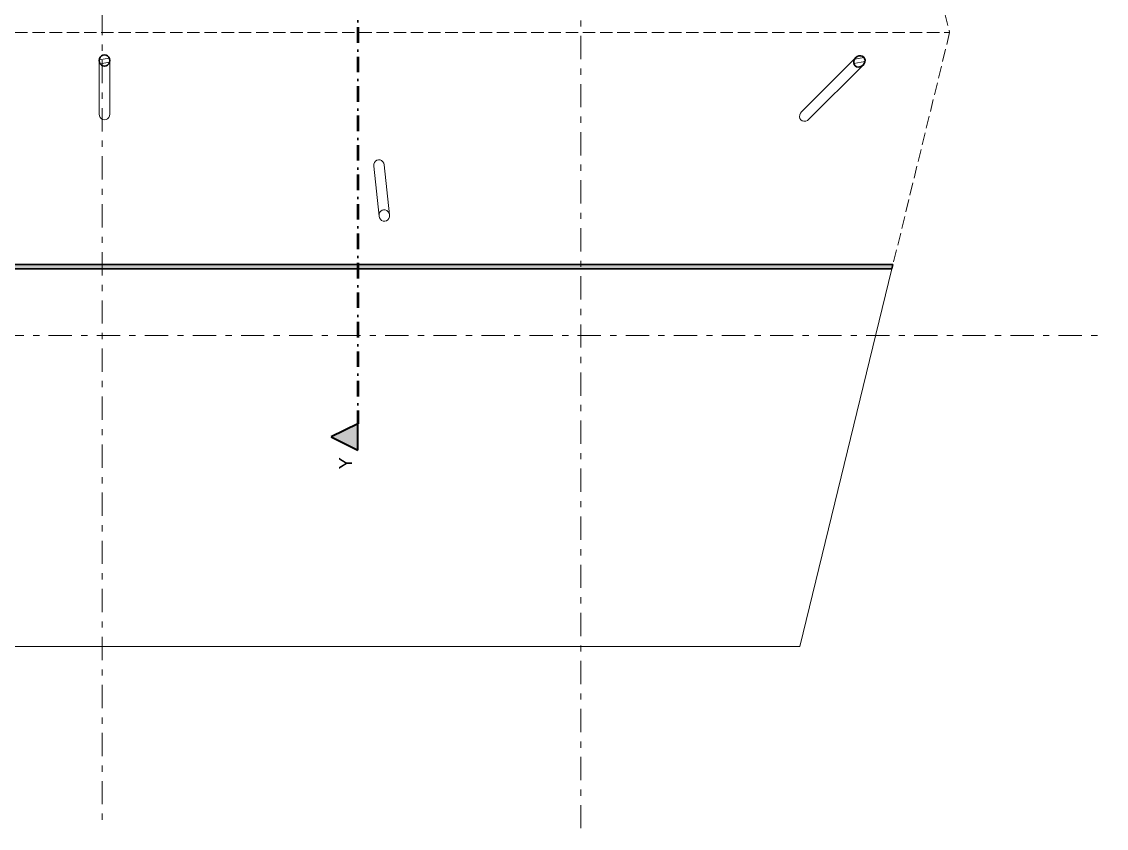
# Model space of a CAD drawing. Header units: millimetres. Extents: x -71878 to 121433, y -67383 to 83273.
# Drawn here: x 69888 to 82220, y -26458 to -17282 of the extents above; entities that cross this region are included whole.
import ezdxf

# ---------------------------------------------------------------- set-up
doc = ezdxf.new("R2010")
doc.units = ezdxf.units.MM
doc.header["$MEASUREMENT"] = 0
doc.set_wipeout_variables(frame=1)
for name, pattern in [('Dot & Dashed', [335.138881, 176.388884, -88.194442, 0, -70.555556]), ('Double Dashed', [546.805537, 264.583325, -105.833328, 70.555556, -105.833328]), ('Hidden Line', [195.611112, 141.111112, -54.5]), ('Wipeout_Contour', [1000, 0, -1000])]:
    doc.linetypes.add(name, pattern=pattern)
doc.layers.add('COLUMNAS', color=7, linetype='Continuous')
doc.layers.add('CORTES', color=7, linetype='Continuous')
for name, color, linetype, lineweight in [('COLUMNAS_Pluma_Nº__1', 7, 'Continuous', 0), ('COLUMNAS_Pluma_Nº__6', 255, 'Continuous', 0), ('COLUMNAS_Pluma_Nº__81', 7, 'Continuous', 30), ('CORTES_Pluma_Nº__1', 7, 'Continuous', 0), ('CORTES_Pluma_Nº__101', 7, 'Continuous', 40), ('CORTES_Pluma_Nº__121', 7, 'Continuous', 50), ('CUBIERTAS_Pluma_Nº__21', 7, 'Continuous', 5), ('CUBIERTAS_Pluma_Nº__81', 7, 'Continuous', 30), ('EJES_Pluma_Nº__21', 7, 'Continuous', 5)]:
    doc.layers.add(name, color=color, linetype=linetype, lineweight=lineweight)
doc.layers.add('CUBIERTAS_Pluma_Nº__164', color=7, linetype='Continuous', lineweight=70, true_color=0x969696)
doc.layers.add('CUBIERTAS_Pluma_Nº__3', color=7, linetype='Continuous', lineweight=0, true_color=0x646464)
doc.styles.add('Estilo_Generado_2', font='Arial.ttf')
pattern_1 = [(10, (43105.86, -25473.21), (-7.81417, 44.31635), [])]

# ---------------------------------------------------------------- blocks, each defined once
blk = doc.blocks.new('Plano de Corte_2_2', base_point=(41553, 38501))
at = {"layer": 'CORTES', "linetype": 'Continuous', "lineweight": 0, "true_color": 0x000000}
for points in [[(41553, 38651), (41553, 38351), (41253, 38501)], [(41553, 24153), (41553, 24453), (41253, 24303)]]:
    blk.add_hatch(color=18, dxfattribs=at).paths.add_polyline_path(points)
at = {"layer": 'CORTES_Pluma_Nº__101', "linetype": 'Continuous'}
for p, q in [((41253, 38501), (41553, 38651)), ((41553, 38651), (41553, 38351)), ((41553, 38351), (41253, 38501)), ((41553, 24453), (41253, 24303)), ((41553, 24153), (41553, 24453)), ((41253, 24303), (41553, 24153))]:
    blk.add_line(p, q, dxfattribs=at)
at = {"layer": 'CORTES_Pluma_Nº__121', "linetype": 'Dot & Dashed'}
blk.add_line((41553, 38351), (41553, 24453), dxfattribs=at)
at = {"layer": 'CORTES_Pluma_Nº__1', "char_height": 150, "rotation": 90, "style": 'Estilo_Generado_2'}
for insert, attachment_point in [((41489, 38871), 9), ((41489, 23934), 7)]:
    blk.add_mtext('\\A1;{\\fSwis721 BT|b0|i0|c0|p34;Y}', dxfattribs=dict(at, insert=insert, attachment_point=attachment_point))

msp = doc.modelspace()

# ---------------------------------------------------------------- hatches: boundary and pattern name
at = {"layer": 'CUBIERTAS_Pluma_Nº__164', "linetype": 'Continuous', "lineweight": 0, "true_color": 0x252525}
msp.add_hatch(color=250, dxfattribs=at).paths.add_polyline_path([(61695.817, -20095.377), (79782.507, -20095.377), (79792.182, -20042.824), (61685.729, -20042.824)])

# ---------------------------------------------------------------- linework, layer by layer
at = {"layer": 'COLUMNAS_Pluma_Nº__1', "linetype": 'Continuous', "flags": 128}
for points in [[(70769.448, -18335.133), (70769.448, -17724.911)], [(70889.448, -18335.133), (70889.448, -17724.911)], [(78754.624, -18306.736), (79370.263, -17692.237)], [(78839.398, -18391.668), (79455.037, -17777.169)], [(70889.448, -18335.133), (70886.511, -18355.137), (70877.989, -18373.183), (70864.715, -18387.504), (70847.989, -18396.699), (70829.448, -18399.868), (70810.907, -18396.699), (70794.181, -18387.504), (70780.907, -18373.183), (70772.385, -18355.137), (70769.448, -18335.133)], [(78839.398, -18391.668), (78822.171, -18404.714), (78802.481, -18412.326), (78782.256, -18413.76), (78763.474, -18408.874), (78747.976, -18398.146), (78737.278, -18382.628), (78732.427, -18363.838), (78733.897, -18343.615), (78741.546, -18323.939), (78754.624, -18306.736)], [(73891.394, -18924.795), (73892.227, -18904.457), (73898.821, -18885.501), (73910.529, -18869.783), (73926.206, -18858.841), (73944.316, -18853.747), (73963.088, -18854.999), (73980.684, -18862.474), (73995.38, -18875.441), (74005.74, -18892.631), (74010.748, -18912.36)], [(73891.394, -18924.795), (73950.626, -19493.318)], [(74010.748, -18912.36), (74069.98, -19480.883)]]:
    msp.add_lwpolyline(points, dxfattribs=at)
msp.add_lwpolyline([(74064.972, -19461.154), (74054.613, -19443.964), (74039.916, -19430.997), (74022.32, -19423.522), (74003.549, -19422.27), (73985.438, -19427.364), (73969.761, -19438.306), (73958.053, -19454.024), (73951.46, -19472.98), (73950.626, -19493.318), (73955.634, -19513.048), (73965.994, -19530.237), (73980.69, -19543.204), (73998.286, -19550.68), (74017.058, -19551.931), (74035.168, -19546.837), (74050.845, -19535.895), (74062.553, -19520.177), (74069.147, -19501.221), (74069.98, -19480.883)], close=True, dxfattribs=at)
at = {"layer": 'CUBIERTAS_Pluma_Nº__21', "linetype": 'Continuous', "flags": 128}
for points in [[(79782.507, -20095.377), (78734.381, -24389.525)], [(78734.381, -24389.525), (62788.752, -24389.525)]]:
    msp.add_lwpolyline(points, dxfattribs=at)
at = {"layer": 'CUBIERTAS_Pluma_Nº__3', "linetype": 'Hidden Line', "flags": 128}
for points in [[(79782.507, -14717.935), (80438.776, -17406.656)], [(61011.491, -17406.656), (80438.776, -17406.656)], [(80438.776, -17406.656), (79782.507, -20095.377)]]:
    msp.add_lwpolyline(points, dxfattribs=at)
at = {"layer": 'CUBIERTAS_Pluma_Nº__81', "linetype": 'Continuous'}
for p, q in [((79792.182, -20042.824), (61685.729, -20042.824)), ((79782.507, -20095.377), (61695.817, -20095.377)), ((79792.182, -20042.824), (79782.507, -20095.377))]:
    msp.add_line(p, q, dxfattribs=at)
at = {"layer": 'EJES_Pluma_Nº__21', "linetype": 'Double Dashed'}
for p, q in [((76247.018, -26458.05), (76247.018, -8422.775)), ((57617.856, -20853.146), (82220.295, -20853.146))]:
    msp.add_line(p, q, dxfattribs=at)

# ---------------------------------------------------------------- block references
at = {"layer": 'CORTES'}
msp.add_blockref('Plano de Corte_2_2', (73708.578, -7808.75), dxfattribs=at)

# ---------------------------------------------------------------- next in the draw order: wipeouts: each hides what was drawn before it
at = {"color": 254, "linetype": 'Wipeout_Contour', "lineweight": 0, "ltscale": 575720.642984}
msp.add_wipeout([(70772.385, -17744.915), (70780.907, -17762.961), (70794.181, -17777.282), (70810.907, -17786.477), (70829.448, -17789.645), (70847.989, -17786.477), (70864.715, -17777.282), (70877.989, -17762.961), (70886.511, -17744.915), (70889.448, -17724.911), (70886.511, -17704.907), (70877.989, -17686.861), (70864.715, -17672.539), (70847.989, -17663.344), (70829.448, -17660.176), (70810.907, -17663.344), (70794.181, -17672.539), (70780.907, -17686.861), (70772.385, -17704.907), (70769.448, -17724.911)], dxfattribs=at).dxf.layer = 'COLUMNAS'
at = {"color": 254, "linetype": 'Wipeout_Contour', "lineweight": 0, "ltscale": 742447.205009}
msp.add_wipeout([(79357.185, -17709.44), (79349.536, -17729.116), (79348.066, -17749.339), (79352.917, -17768.129), (79363.615, -17783.647), (79379.114, -17794.375), (79397.895, -17799.261), (79418.12, -17797.827), (79437.81, -17790.215), (79455.037, -17777.169), (79468.116, -17759.966), (79475.764, -17740.29), (79477.235, -17720.067), (79472.384, -17701.277), (79461.686, -17685.759), (79446.187, -17675.032), (79427.406, -17670.146), (79407.181, -17671.579), (79387.491, -17679.191), (79370.263, -17692.237)], dxfattribs=at).dxf.layer = 'COLUMNAS'

# ---------------------------------------------------------------- next in the draw order: hatches: boundary and pattern name
at = {"layer": 'COLUMNAS_Pluma_Nº__6', "linetype": 'Continuous'}
h = msp.add_hatch(dxfattribs=at)
h.set_pattern_fill('WOOD_0002', color=256, style=0, pattern_type=2)
h.set_pattern_definition(pattern_1)
h.paths.add_polyline_path([(70772.385, -17744.915), (70780.907, -17762.961), (70794.181, -17777.282), (70810.907, -17786.477), (70829.448, -17789.645), (70847.989, -17786.477), (70864.715, -17777.282), (70877.989, -17762.961), (70886.511, -17744.915), (70889.448, -17724.911), (70886.511, -17704.907), (70877.989, -17686.861), (70864.715, -17672.539), (70847.989, -17663.344), (70829.448, -17660.176), (70810.907, -17663.344), (70794.181, -17672.539), (70780.907, -17686.861), (70772.385, -17704.907), (70769.448, -17724.911)])
h = msp.add_hatch(dxfattribs=at)
h.set_pattern_fill('WOOD_0002', color=256, style=0, pattern_type=2)
h.set_pattern_definition(pattern_1)
h.paths.add_polyline_path([(79357.185, -17709.44), (79349.536, -17729.116), (79348.066, -17749.339), (79352.917, -17768.129), (79363.615, -17783.647), (79379.114, -17794.375), (79397.895, -17799.261), (79418.12, -17797.827), (79437.81, -17790.215), (79455.037, -17777.169), (79468.116, -17759.966), (79475.764, -17740.29), (79477.235, -17720.067), (79472.384, -17701.277), (79461.686, -17685.759), (79446.187, -17675.032), (79427.406, -17670.146), (79407.181, -17671.579), (79387.491, -17679.191), (79370.263, -17692.237)])

# ---------------------------------------------------------------- next in the draw order: linework, layer by layer
at = {"layer": 'COLUMNAS_Pluma_Nº__81', "linetype": 'Continuous', "flags": 128}
for points in [[(70810.907, -17663.344), (70794.181, -17672.539), (70780.907, -17686.861), (70772.385, -17704.907), (70769.448, -17724.911), (70772.385, -17744.915), (70780.907, -17762.961), (70794.181, -17777.282), (70810.907, -17786.477), (70829.448, -17789.645), (70847.989, -17786.477), (70864.715, -17777.282), (70877.989, -17762.961), (70886.511, -17744.915), (70889.448, -17724.911), (70886.511, -17704.907), (70877.989, -17686.861), (70864.715, -17672.539), (70847.989, -17663.344), (70829.448, -17660.176)], [(79407.181, -17671.579), (79387.491, -17679.191), (79370.263, -17692.237), (79357.185, -17709.44), (79349.536, -17729.116), (79348.066, -17749.339), (79352.917, -17768.129), (79363.615, -17783.647), (79379.114, -17794.375), (79397.895, -17799.261), (79418.12, -17797.827), (79437.81, -17790.215), (79455.037, -17777.169), (79468.116, -17759.966), (79475.764, -17740.29), (79477.235, -17720.067), (79472.384, -17701.277), (79461.686, -17685.759), (79446.187, -17675.032), (79427.406, -17670.146)]]:
    msp.add_lwpolyline(points, close=True, dxfattribs=at)
at = {"layer": 'EJES_Pluma_Nº__21', "linetype": 'Double Dashed'}
msp.add_line((70803.996, -8422.775), (70803.996, -26458.05), dxfattribs=at)

doc.saveas('drawing.dxf')
